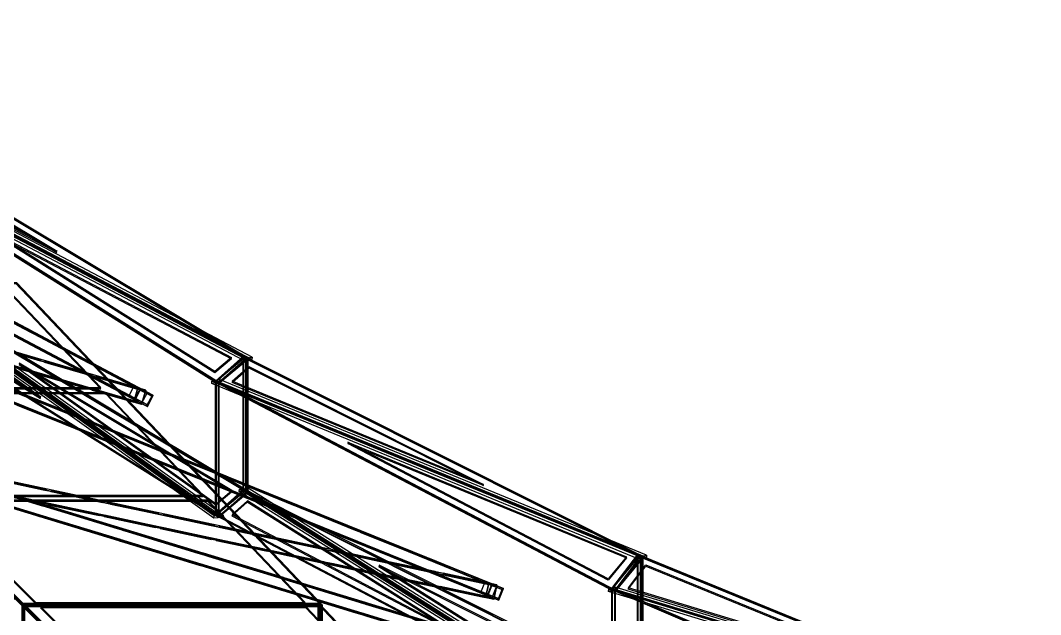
# Model space of a CAD drawing. Header units: millimetres. Extents: x -52000 to 48850, y -48850 to 51750.
# Drawn here: x -31200 to -18882, y 31052 to 38219 of the extents above; entities that cross this region are included whole.
import ezdxf

# ---------------------------------------------------------------- set-up
doc = ezdxf.new("R2010")
doc.units = ezdxf.units.MM
doc.layers.add('D-STR-STRC', color=7, linetype='Continuous', lineweight=25)

msp = doc.modelspace()

# ---------------------------------------------------------------- linework, layer by layer
at = {"layer": 'D-STR-STRC'}
for points in [[(-38163.1, 38205.1), (-38003.3, 38120.7), (-29603.7, 33681), (-29763.4, 33765.5)], [(-38155.6, 38219.3), (-37995.9, 38134.9), (-29596.2, 33695.2), (-29755.9, 33779.6)], [(-38225.7, 38086.7), (-38066, 38002.2), (-29666.3, 33562.6), (-29826, 33647)], [(-38218.2, 38100.8), (-38058.5, 38016.4), (-29658.8, 33576.7), (-29818.5, 33661.1)], [(-28454.5, 34128.9), (-33626.2, 36849.3), (-33269.7, 37010.5)], [(-28452.8, 34144.1), (-33624.6, 36864.5), (-33268, 37025.7)], [(-28454.1, 34128.9), (-28810.7, 33830.2), (-33625.9, 36849.4)], [(-28452.8, 34144.1), (-28809.4, 33845.4), (-33624.6, 36864.5)], [(-30759, 35420), (-33448.3, 36834.6), (-33262.9, 36918.4)], [(-30757.3, 35435.2), (-33446.7, 36849.8), (-33261.2, 36933.6)], [(-28653.2, 34136), (-28852.3, 33969.3), (-31540.3, 35654.7)], [(-28651.9, 34151.2), (-28850.9, 33984.4), (-31539, 35669.8)], [(-35355.4, 35390.5), (-35215, 35333.6), (-25374.3, 31349.8), (-25514.7, 31406.7)], [(-35349.4, 35405.3), (-35209, 35348.5), (-25368.3, 31364.7), (-25508.7, 31421.5)], [(-29690.3, 33742.1), (-29690.3, 33742.1), (-35286.6, 35378.4), (-35286.6, 35378.4)], [(-28809.4, 32225.4), (-33268, 35405.7), (-33624.6, 35244.5)], [(-28807.7, 32240.6), (-33266.3, 35420.9), (-33622.9, 35259.7)], [(-28809.4, 32225.4), (-28452.8, 32524.1), (-33268, 35405.7)], [(-28808.1, 32240.5), (-28451.5, 32539.3), (-33266.7, 35420.9)], [(-35405.7, 35266.3), (-35265.3, 35209.4), (-25424.6, 31225.6), (-25565, 31282.5)], [(-35399.7, 35281.1), (-35259.3, 35224.3), (-25418.6, 31240.5), (-25559, 31297.3)], [(-29731.9, 33600.1), (-29731.9, 33600.1), (-35328.1, 35236.3), (-35328.1, 35236.3)], [(-30955.7, 33658.3), (-33274.2, 35312), (-33459.6, 35228.2)], [(-30954, 33673.5), (-33272.5, 35327.2), (-33457.9, 35243.4)], [(-31242.2, 35055.1), (-35055.1, 35055.1), (-31165.2, 31165.2), (-27552.3, 31165.2)], [(-31242.2, 35040.2), (-35055.1, 35040.2), (-31165.2, 31150.3), (-27552.3, 31150.3)], [(-31403.1, 35024.5), (-34834.6, 35024.5), (-33602.3, 33789.1), (-30228, 33789.1)], [(-31403.1, 35009.6), (-34834.6, 35009.6), (-33602.3, 33774.1), (-30228, 33774.1)], [(-31860.2, 34740.3), (-31760.6, 34687.6), (-31122.8, 34350.5)], [(-31805, 34844.6), (-31705.5, 34792), (-31067.6, 34454.8)], [(-31799.3, 34841.6), (-31161.5, 34504.4), (-31061.9, 34451.8)], [(-31797.6, 34858.7), (-31698, 34806.1), (-31060.1, 34469)], [(-31791.8, 34855.7), (-31154, 34518.6), (-31054.4, 34465.9)], [(-31867.7, 34726.1), (-31768.1, 34673.5), (-31130.2, 34336.3)], [(-31861.9, 34723.1), (-31224.1, 34385.9), (-31124.5, 34333.3)], [(-31854.5, 34737.2), (-31216.6, 34400.1), (-31117, 34347.5)], [(-31160.2, 34370.3), (-31060.6, 34317.7), (-30422.8, 33980.5)], [(-31105.1, 34474.6), (-31005.5, 34422), (-30367.6, 34084.8)], [(-31099.3, 34471.6), (-30461.5, 34134.4), (-30361.9, 34081.8)], [(-31097.6, 34488.8), (-30998, 34436.1), (-30360.2, 34099)], [(-31091.9, 34485.7), (-30454, 34148.6), (-30354.4, 34096)], [(-31000.7, 34125.2), (-31529.4, 34279.8), (-31529.4, 34279.8)], [(-30996.2, 34140.6), (-31524.9, 34295.2), (-31524.9, 34295.2)], [(-30960.4, 34113.5), (-30960.4, 34113.5), (-31489.1, 34268)], [(-30955.9, 34128.8), (-30955.9, 34128.8), (-31484.6, 34283.4)], [(-31167.7, 34356.1), (-31068.1, 34303.5), (-30430.3, 33966.4)], [(-31162, 34353.1), (-30524.1, 34016), (-30424.5, 33963.3)], [(-31154.5, 34367.3), (-30516.6, 34030.1), (-30417.1, 33977.5)], [(-31042.2, 33983.2), (-31570.9, 34137.8), (-31570.9, 34137.8)], [(-31001.9, 33971.4), (-31001.9, 33971.4), (-31530.6, 34126)], [(-23685.8, 31737.1), (-28844.5, 33854.1), (-28506.2, 34152.8)], [(-23684.6, 31752.3), (-28843.3, 33869.3), (-28504.9, 34168)], [(-28505.1, 34167.2), (-28505.1, 32548.8), (-28843.1, 32250.2), (-28843.1, 33868.5)], [(-28483.1, 34161.3), (-28483.1, 32542.9), (-28839.4, 32245.2), (-28839.3, 33863.5)], [(-28453, 34143.2), (-28453, 32524.9), (-28809.2, 32226.3), (-28809.2, 33844.6)], [(-28471.1, 34150.1), (-28471.1, 32531.8), (-28809.1, 32232.4), (-28809.1, 33850.7)], [(-28510.9, 32542.7), (-28510.9, 34162.7), (-28504.9, 34168), (-28504.9, 32548)], [(-28406.1, 34127.4), (-28504, 34115.3), (-28501, 34145.6), (-28403.1, 34157.8)], [(-28459.2, 32518.7), (-28459.2, 34138.7), (-28452.8, 34144.1), (-28452.8, 32524.1)], [(-32019, 34039.8), (-31931.5, 34004.4), (-31181.8, 33700.9)], [(-32013, 34054.6), (-31925.5, 34019.2), (-31175.8, 33715.7)], [(-32008.1, 34035.4), (-31258.4, 33731.9), (-31170.9, 33696.5)], [(-32002.1, 34050.2), (-31252.4, 33746.7), (-31164.9, 33711.3)], [(-31046.7, 33967.8), (-31575.4, 34122.4), (-31575.4, 34122.4)], [(-31006.4, 33956), (-31006.4, 33956), (-31535.1, 34110.6)], [(-28839.4, 32373.7), (-28649.4, 32532.9), (-31215.2, 34068.4)], [(-28838.1, 32388.9), (-28648.1, 32548.1), (-31213.9, 34083.6)], [(-30378.9, 33943.4), (-30907.6, 34098), (-30907.6, 34098)], [(-30374.4, 33958.8), (-30903.1, 34113.4), (-30903.1, 34113.4)], [(-30338.5, 33931.6), (-30338.5, 33931.6), (-30867.2, 34086.2)], [(-30334.1, 33947), (-30334.1, 33947), (-30862.8, 34101.6)], [(-30460.2, 34000.3), (-30360.7, 33947.7), (-29774, 33637.6)], [(-30405.1, 34104.6), (-30305.5, 34052), (-29718.8, 33741.9)], [(-30399.4, 34101.6), (-29812.7, 33791.5), (-29713.1, 33738.9)], [(-30397.6, 34118.8), (-30298.1, 34066.2), (-29711.4, 33756.1)], [(-30391.9, 34115.8), (-29805.2, 33805.7), (-29705.6, 33753)], [(-25609.4, 32607.4), (-28642.6, 33852.2), (-28443.6, 34027.8)], [(-25608.1, 32622.6), (-28641.3, 33867.4), (-28442.4, 34043)], [(-30424.9, 33786), (-30953.6, 33940.6), (-30953.6, 33940.6)], [(-30420.4, 33801.4), (-30949.1, 33956), (-30949.1, 33956)], [(-30384.6, 33774.2), (-30384.6, 33774.2), (-30913.3, 33928.8)], [(-30380.1, 33789.6), (-30380.1, 33789.6), (-30908.8, 33944.2)], [(-30467.7, 33986.2), (-30368.2, 33933.5), (-29781.5, 33623.4)], [(-30462, 33983.1), (-29875.3, 33673), (-29775.7, 33620.4)], [(-30454.5, 33997.3), (-29867.8, 33687.2), (-29768.3, 33634.6)], [(-29826.6, 33782), (-30285.8, 33916.2), (-30285.8, 33916.2)], [(-29822.1, 33797.3), (-30281.3, 33931.6), (-30281.3, 33931.6)], [(-29786.3, 33770.2), (-29786.3, 33770.2), (-30245.4, 33904.4)], [(-29781.8, 33785.5), (-29781.8, 33785.5), (-30241, 33919.8)], [(-28800.5, 33855.6), (-28889.6, 33837.5), (-28887.2, 33867.9), (-28798.2, 33886)], [(-29872.7, 33624.6), (-30331.8, 33758.8), (-30331.8, 33758.8)], [(-29868.2, 33639.9), (-30327.3, 33774.2), (-30327.3, 33774.2)], [(-29827.9, 33628.1), (-29827.9, 33628.1), (-30287, 33762.4)], [(-29826.5, 33816.9), (-29896.6, 33684.3), (-29736.9, 33599.9), (-29666.8, 33732.5)], [(-29832.3, 33612.8), (-29781.8, 33785.5), (-29781.8, 33785.5), (-29832.3, 33612.8)], [(-29755.9, 33779.6), (-29826, 33647), (-29815.4, 33641.4), (-29745.3, 33774)], [(-29755.9, 33779.6), (-29826, 33647), (-29666.3, 33562.6), (-29596.2, 33695.2)], [(-29736.4, 33584.7), (-29685.9, 33757.5), (-29685.9, 33757.5), (-29736.4, 33584.7)], [(-23685.7, 31737.1), (-24024, 31326.9), (-28844.4, 33854.1)], [(-28837.3, 33874.6), (-28837.3, 32254.6), (-28843.3, 32249.3), (-28843.3, 33869.3)], [(-23684.6, 31752.3), (-24022.9, 31342.1), (-28843.3, 33869.3)], [(-28803, 33850.8), (-28803, 32230.8), (-28809.4, 32225.4), (-28809.4, 33845.4)], [(-30169.8, 33727.9), (-33541.3, 33727.9), (-32309, 32492.4), (-28994.7, 32492.4)], [(-30169.8, 33712.9), (-33541.3, 33712.9), (-32309, 32477.5), (-28994.7, 32477.5)], [(-31199, 33707.8), (-31111.4, 33672.4), (-30361.8, 33368.9)], [(-31193, 33722.7), (-31105.4, 33687.2), (-30355.8, 33383.7)], [(-31188, 33703.4), (-30438.4, 33399.9), (-30350.8, 33364.5)], [(-31182, 33718.2), (-30432.4, 33414.7), (-30344.8, 33379.3)], [(-29832.3, 33612.8), (-29832.3, 33612.8), (-30291.5, 33747)], [(-29606.9, 33700.8), (-29676.9, 33568.2), (-29666.3, 33562.6), (-29596.2, 33695.2)], [(-31249.3, 33583.6), (-31161.7, 33548.2), (-30412.1, 33244.7)], [(-31243.3, 33598.5), (-31155.7, 33563), (-30406.1, 33259.5)], [(-31238.3, 33579.2), (-30488.6, 33275.7), (-30401.1, 33240.3)], [(-31232.3, 33594), (-30482.6, 33290.5), (-30395.1, 33255.1)], [(-30372.9, 33390.7), (-30285.4, 33355.2), (-29535.7, 33051.8)], [(-30362, 33386.2), (-29612.3, 33082.8), (-29524.8, 33047.3)], [(-30423.2, 33266.5), (-30335.7, 33231), (-29586, 32927.6)], [(-30412.2, 33262), (-29662.6, 32958.6), (-29575.1, 32923.1)], [(-30378.9, 33375.8), (-30291.4, 33340.4), (-29541.7, 33036.9)], [(-30368, 33371.4), (-29618.3, 33067.9), (-29530.8, 33032.5)], [(-30429.2, 33251.6), (-30341.7, 33216.2), (-29592, 32912.7)], [(-30418.2, 33247.2), (-29668.6, 32943.7), (-29581.1, 32908.3)], [(-29558.9, 33043.9), (-29471.3, 33008.4), (-28721.7, 32705)], [(-29552.9, 33058.7), (-29465.3, 33023.3), (-28715.7, 32719.8)], [(-29547.9, 33039.4), (-28798.2, 32735.9), (-28710.7, 32700.5)], [(-29541.9, 33054.3), (-28792.2, 32750.8), (-28704.7, 32715.3)], [(-23882.4, 31734.9), (-24103.1, 31467.4), (-27246.9, 33115.7)], [(-23881.3, 31750.1), (-24101.9, 31482.6), (-27245.8, 33130.8)], [(-32940.6, 32974.7), (-32827.1, 32940.2), (-21148.3, 29390.2), (-21261.8, 29424.8)], [(-32935.9, 32990), (-32822.4, 32955.5), (-21143.7, 29405.6), (-21257.2, 29440.1)], [(-25451.3, 31396), (-25451.3, 31396), (-32885.6, 32973.4), (-32885.6, 32973.4)], [(-29609.1, 32919.7), (-29521.6, 32884.2), (-28772, 32580.7)], [(-29603.1, 32934.5), (-29515.6, 32899.1), (-28766, 32595.6)], [(-29598.2, 32915.2), (-28848.5, 32611.7), (-28761, 32576.3)], [(-29592.2, 32930.1), (-28842.5, 32626.6), (-28755, 32591.1)], [(-32979.5, 32846.5), (-32866, 32812), (-21187.3, 29262), (-21300.8, 29296.5)], [(-32974.9, 32861.8), (-32861.4, 32827.3), (-21182.6, 29277.3), (-21296.1, 29311.9)], [(-25482, 31251.2), (-25482, 31251.2), (-32916.3, 32828.6), (-32916.3, 32828.6)], [(-31915.6, 32663.1), (-31844.8, 32641.6), (-30948.9, 32369.3)], [(-31910.9, 32678.4), (-31840.1, 32656.9), (-30944.2, 32384.6)], [(-31899, 32658.1), (-31003.1, 32385.8), (-30932.4, 32364.3)], [(-31894.4, 32673.4), (-30998.5, 32401.1), (-30927.7, 32379.6)], [(-30926.1, 32557.6), (-31507, 32680.9), (-31507, 32680.9)], [(-30922.7, 32573.2), (-31503.7, 32696.5), (-31503.7, 32696.5)], [(-30885, 32548.9), (-30885, 32548.9), (-31465.9, 32672.1)], [(-30881.7, 32564.5), (-30881.7, 32564.5), (-31462.6, 32687.8)], [(-28738.8, 32711.9), (-28651.3, 32676.4), (-27901.6, 32373)], [(-28732.8, 32726.7), (-28645.3, 32691.3), (-27895.6, 32387.8)], [(-28727.8, 32707.4), (-27978.2, 32404), (-27890.7, 32368.5)], [(-28721.8, 32722.3), (-27972.2, 32418.8), (-27884.7, 32383.4)], [(-31954.5, 32534.9), (-31883.8, 32513.4), (-30987.9, 32241.1)], [(-31949.9, 32550.2), (-31879.1, 32528.7), (-30983.2, 32256.4)], [(-31938, 32529.9), (-31042.1, 32257.6), (-30971.4, 32236.1)], [(-31933.4, 32545.2), (-31037.5, 32272.9), (-30966.7, 32251.4)], [(-30956.8, 32412.8), (-31537.7, 32536.1), (-31537.7, 32536.1)], [(-30915.7, 32404.1), (-30915.7, 32404.1), (-31496.7, 32527.4)], [(-30250.2, 32414.2), (-30831.2, 32537.5), (-30831.2, 32537.5)], [(-30246.9, 32429.8), (-30827.9, 32553.1), (-30827.9, 32553.1)], [(-30209.1, 32405.5), (-30209.1, 32405.5), (-30790.1, 32528.7)], [(-30205.8, 32421.1), (-30205.8, 32421.1), (-30786.8, 32544.4)], [(-24022.9, 29722.1), (-28504.9, 32548), (-28843.3, 32249.3)], [(-24021.6, 29737.3), (-28503.6, 32563.2), (-28842, 32264.5)], [(-28789.1, 32587.7), (-28701.6, 32552.2), (-27951.9, 32248.8)], [(-28783.1, 32602.5), (-28695.5, 32567.1), (-27945.9, 32263.6)], [(-28778.1, 32583.2), (-28028.5, 32279.8), (-27940.9, 32244.3)], [(-28772.1, 32598.1), (-28022.5, 32294.6), (-27934.9, 32259.2)], [(-28555.6, 32565.8), (-28450.6, 32575.8), (-28453, 32545.4), (-28558, 32535.4)], [(-24022.9, 29722.1), (-23684.6, 30132.3), (-28504.9, 32548)], [(-24021.8, 29737.3), (-23683.5, 30147.5), (-28503.8, 32563.2)], [(-28936.5, 32431.2), (-32248, 32431.2), (-31015.7, 31195.8), (-27761.4, 31195.8)], [(-28936.5, 32416.3), (-32248, 32416.3), (-31015.7, 31180.9), (-27761.4, 31180.9)], [(-30960.1, 32397.2), (-31541.1, 32520.4), (-31541.1, 32520.4)], [(-30919, 32388.4), (-30919, 32388.4), (-31500, 32511.7)], [(-29571, 32286.4), (-30152, 32409.7), (-30152, 32409.7)], [(-29530, 32277.7), (-29530, 32277.7), (-30110.9, 32401)], [(-26000.3, 30855.7), (-28460.4, 32406.8), (-28646.1, 32242.8)], [(-25999.1, 30870.9), (-28459.1, 32422), (-28644.8, 32258.1)], [(-30942.3, 32367.3), (-30871.6, 32345.8), (-29975.7, 32073.5)], [(-30937.7, 32382.6), (-30866.9, 32361.1), (-29971, 32088.8)], [(-30925.8, 32362.3), (-30029.9, 32089.9), (-29959.2, 32068.4)], [(-30921.2, 32377.6), (-30025.3, 32105.2), (-29954.5, 32083.7)], [(-30284.3, 32253.8), (-30865.2, 32377), (-30865.2, 32377)], [(-30280.9, 32269.4), (-30861.9, 32392.7), (-30861.9, 32392.7)], [(-30243.2, 32245), (-30243.2, 32245), (-30824.1, 32368.3)], [(-30239.8, 32260.7), (-30239.8, 32260.7), (-30820.8, 32384)], [(-29574.4, 32270.8), (-30155.3, 32394.1), (-30155.3, 32394.1)], [(-29533.3, 32262.1), (-29533.3, 32262.1), (-30114.2, 32385.3)], [(-27918.7, 32379.9), (-27831.2, 32344.5), (-27081.6, 32041)], [(-27912.7, 32394.7), (-27825.2, 32359.3), (-27075.6, 32055.8)], [(-27907.8, 32375.5), (-27158.1, 32072), (-27070.6, 32036.6)], [(-27901.8, 32390.3), (-27152.1, 32086.8), (-27064.6, 32051.4)], [(-30981.3, 32239.1), (-30910.5, 32217.6), (-30014.6, 31945.2)], [(-30976.6, 32254.4), (-30905.9, 32232.9), (-30010, 31960.6)], [(-30964.8, 32234.1), (-30068.9, 31961.7), (-29998.1, 31940.2)], [(-30960.1, 32249.4), (-30064.2, 31977), (-29993.5, 31955.5)], [(-29608.4, 32110.4), (-30189.4, 32233.6), (-30189.4, 32233.6)], [(-29605.1, 32126), (-30186, 32249.3), (-30186, 32249.3)], [(-29567.3, 32101.6), (-29567.3, 32101.6), (-30148.3, 32224.9)], [(-29564, 32117.3), (-29564, 32117.3), (-30145, 32240.6)], [(-28898.5, 32127.4), (-29479.5, 32250.7), (-29479.5, 32250.7)], [(-28895.2, 32143), (-29476.2, 32266.3), (-29476.2, 32266.3)], [(-28857.4, 32118.7), (-28857.4, 32118.7), (-29438.4, 32241.9)], [(-28854.1, 32134.3), (-28854.1, 32134.3), (-29435.1, 32257.6)], [(-28860.8, 32244.9), (-28753.5, 32251.4), (-28756.5, 32221), (-28863.8, 32214.6)], [(-27969, 32255.7), (-27881.5, 32220.3), (-27131.8, 31916.8)], [(-27963, 32270.5), (-27875.5, 32235.1), (-27125.8, 31931.6)], [(-27958.1, 32251.3), (-27208.4, 31947.8), (-27120.9, 31912.3)], [(-27952.1, 32266.1), (-27202.4, 31962.6), (-27114.9, 31927.2)], [(-29969.1, 32071.5), (-29898.3, 32049.9), (-29002.4, 31777.6)], [(-29964.4, 32086.8), (-29893.7, 32065.3), (-28997.8, 31792.9)], [(-29952.6, 32066.4), (-29056.7, 31794.1), (-28985.9, 31772.6)], [(-29947.9, 32081.7), (-29052, 31809.4), (-28981.3, 31787.9)], [(-28932.6, 31967), (-29513.5, 32090.2), (-29513.5, 32090.2)], [(-28929.2, 31982.6), (-29510.2, 32105.9), (-29510.2, 32105.9)], [(-28891.5, 31958.2), (-28891.5, 31958.2), (-29472.4, 32081.5)], [(-28888.2, 31973.9), (-28888.2, 31973.9), (-29469.1, 32097.2)], [(-28222.7, 31984), (-28803.6, 32107.3), (-28803.6, 32107.3)], [(-28219.4, 31999.6), (-28800.3, 32122.9), (-28800.3, 32122.9)], [(-28181.6, 31975.3), (-28181.6, 31975.3), (-28762.6, 32098.5)], [(-28178.3, 31990.9), (-28178.3, 31990.9), (-28759.2, 32114.2)], [(-27098.7, 32047.9), (-27011.2, 32012.5), (-26261.5, 31709)], [(-27092.7, 32062.7), (-27005.1, 32027.3), (-26255.5, 31723.8)], [(-27087.7, 32043.5), (-26338.1, 31740), (-26250.5, 31704.6)], [(-27081.7, 32058.3), (-26332.1, 31754.8), (-26244.5, 31719.4)], [(-30008.1, 31943.2), (-29937.3, 31921.7), (-29041.4, 31649.4)], [(-30003.4, 31958.6), (-29932.7, 31937), (-29036.8, 31664.7)], [(-29991.6, 31938.2), (-29095.7, 31665.9), (-29024.9, 31644.4)], [(-29986.9, 31953.5), (-29091, 31681.2), (-29020.2, 31659.7)], [(-28256.7, 31823.6), (-28837.7, 31946.8), (-28837.7, 31946.8)], [(-28253.4, 31839.2), (-28834.4, 31962.5), (-28834.4, 31962.5)], [(-28215.6, 31814.8), (-28215.6, 31814.8), (-28796.6, 31938.1)], [(-28212.3, 31830.5), (-28212.3, 31830.5), (-28793.3, 31953.8)], [(-27546.8, 31840.6), (-28127.8, 31963.9), (-28127.8, 31963.9)], [(-27543.5, 31856.2), (-28124.5, 31979.5), (-28124.5, 31979.5)], [(-27505.7, 31831.9), (-27505.7, 31831.9), (-28086.7, 31955.1)], [(-27502.4, 31847.5), (-27502.4, 31847.5), (-28083.4, 31970.8)], [(-27149, 31923.7), (-27061.4, 31888.3), (-26311.8, 31584.8)], [(-27143, 31938.5), (-27055.4, 31903.1), (-26305.8, 31599.6)], [(-27138, 31919.3), (-26388.4, 31615.8), (-26300.8, 31580.4)], [(-27132, 31934.1), (-26382.4, 31630.6), (-26294.8, 31595.2)], [(-28991.2, 31790.9), (-28920.5, 31769.4), (-28024.6, 31497.1)], [(-28974.7, 31785.9), (-28078.8, 31513.6), (-28008, 31492.1)], [(-27580.9, 31680.2), (-28161.8, 31803.4), (-28161.8, 31803.4)], [(-27577.6, 31695.8), (-28158.5, 31819.1), (-28158.5, 31819.1)], [(-27539.8, 31671.4), (-27539.8, 31671.4), (-28120.7, 31794.7)], [(-27536.5, 31687.1), (-27536.5, 31687.1), (-28117.4, 31810.4)], [(-26871, 31697.2), (-27451.9, 31820.5), (-27451.9, 31820.5)], [(-26867.7, 31712.8), (-27448.6, 31836.1), (-27448.6, 31836.1)], [(-26829.9, 31688.5), (-26829.9, 31688.5), (-27410.9, 31811.7)], [(-26826.6, 31704.1), (-26826.6, 31704.1), (-27407.5, 31827.4)], [(-29030.2, 31662.7), (-28959.4, 31641.2), (-28063.5, 31368.9)], [(-28995.9, 31775.6), (-28925.1, 31754.1), (-28029.2, 31481.8)], [(-28979.4, 31770.6), (-28083.5, 31498.3), (-28012.7, 31476.8)], [(-26905, 31536.8), (-27486, 31660), (-27486, 31660)], [(-26901.7, 31552.4), (-27482.7, 31675.7), (-27482.7, 31675.7)], [(-26860.6, 31543.7), (-26860.6, 31543.7), (-27441.6, 31667)], [(-26195.1, 31553.8), (-26776.1, 31677.1), (-26776.1, 31677.1)], [(-26191.8, 31569.4), (-26772.8, 31692.7), (-26772.8, 31692.7)], [(-26154.1, 31545.1), (-26154.1, 31545.1), (-26735, 31668.3)], [(-26150.7, 31560.7), (-26150.7, 31560.7), (-26731.7, 31684)], [(-26278.6, 31715.9), (-26191.1, 31680.5), (-25499.4, 31400.5)], [(-26272.6, 31730.8), (-26185.1, 31695.3), (-25493.4, 31415.3)], [(-26267.7, 31711.5), (-25576, 31431.5), (-25488.5, 31396.1)], [(-26261.7, 31726.3), (-25570, 31446.3), (-25482.5, 31410.9)], [(-18920.8, 29787.6), (-24059.6, 31349.3), (-23747.2, 31759.4)], [(-18919.7, 29802.8), (-24058.6, 31364.5), (-23746.2, 31774.7)], [(-23746.3, 31773.8), (-23746.4, 30155.3), (-24058.5, 29745.3), (-24058.4, 31363.9)], [(-23718.7, 31768.5), (-23718.8, 30150), (-24056.8, 29740.8), (-24056.7, 31359.3)], [(-23684.7, 31751.4), (-23684.8, 30132.9), (-24022.8, 29722.9), (-24022.7, 31341.5)], [(-23707.7, 31758.1), (-23707.8, 30139.5), (-24019.9, 29728.8), (-24019.8, 31347.3)], [(-23750.5, 30149.1), (-23750.5, 31769.1), (-23746.2, 31774.7), (-23746.2, 30154.7)], [(-23641.8, 31738.5), (-23730.9, 31720.4), (-23728.5, 31750.8), (-23639.5, 31768.9)], [(-23689.2, 30126.6), (-23689.2, 31746.6), (-23684.6, 31752.3), (-23684.6, 30132.3)], [(-29034.8, 31647.4), (-28964.1, 31625.9), (-28068.2, 31353.6)], [(-29018.3, 31642.4), (-28122.4, 31370.1), (-28051.7, 31348.6)], [(-29013.7, 31657.7), (-28117.8, 31385.4), (-28047, 31363.9)], [(-26863.9, 31528), (-26863.9, 31528), (-27444.9, 31651.3)], [(-24088.3, 29878.9), (-23878.2, 30133.5), (-26870.3, 31633)], [(-24087.2, 29894.1), (-23877.1, 30148.7), (-26869.2, 31648.2)], [(-26328.9, 31591.7), (-26241.4, 31556.3), (-25549.7, 31276.3)], [(-26322.9, 31606.6), (-26235.4, 31571.1), (-25543.7, 31291.1)], [(-26318, 31587.3), (-25626.3, 31307.3), (-25538.8, 31271.9)], [(-26311.9, 31602.1), (-25620.3, 31322.1), (-25532.8, 31286.7)], [(-25586.9, 31441.1), (-26096.9, 31549.3), (-26096.9, 31549.3)], [(-25545.8, 31432.4), (-25545.8, 31432.4), (-26055.8, 31540.6)], [(-20367.7, 30296.5), (-23860.5, 31357.9), (-23648.2, 31636.7)], [(-20366.6, 30311.7), (-23859.5, 31373.2), (-23647.2, 31651.9)], [(-28022.6, 31479.8), (-27951.9, 31458.3), (-27056, 31186)], [(-28018, 31495.1), (-27947.2, 31473.6), (-27051.3, 31201.3)], [(-28006.1, 31474.8), (-27110.2, 31202.5), (-27039.5, 31181)], [(-28001.5, 31490.1), (-27105.6, 31217.8), (-27034.8, 31196.3)], [(-26229.2, 31393.4), (-26810.1, 31516.6), (-26810.1, 31516.6)], [(-26225.9, 31409), (-26806.8, 31532.3), (-26806.8, 31532.3)], [(-26188.1, 31384.7), (-26188.1, 31384.7), (-26769.1, 31507.9)], [(-26184.8, 31400.3), (-26184.8, 31400.3), (-26765.7, 31523.6)], [(-25590.2, 31425.4), (-26100.3, 31533.7), (-26100.3, 31533.7)], [(-25549.1, 31416.7), (-25549.1, 31416.7), (-26059.2, 31524.9)], [(-25588.7, 31453.9), (-25645, 31314.9), (-25504.6, 31258), (-25448.3, 31397.1)], [(-25583.2, 31256.3), (-25545.8, 31432.4), (-25545.8, 31432.4), (-25583.2, 31256.3)], [(-25508.7, 31421.5), (-25565, 31282.5), (-25555.7, 31278.7), (-25499.4, 31417.7)], [(-25508.7, 31421.5), (-25565, 31282.5), (-25424.6, 31225.6), (-25368.3, 31364.7)], [(-28061.6, 31351.6), (-27990.9, 31330.1), (-27095, 31057.8)], [(-28057, 31366.9), (-27986.2, 31345.4), (-27090.3, 31073.1)], [(-28045.1, 31346.6), (-27149.2, 31074.3), (-27078.4, 31052.7)], [(-28040.4, 31361.9), (-27144.5, 31089.6), (-27073.8, 31068.1)], [(-25624.3, 31265), (-26134.3, 31373.2), (-26134.3, 31373.2)], [(-25620.9, 31280.7), (-26131, 31388.9), (-26131, 31388.9)], [(-25583.2, 31256.3), (-25583.2, 31256.3), (-26093.2, 31364.5)], [(-25579.8, 31272), (-25579.8, 31272), (-26089.9, 31380.2)], [(-25485.3, 31235.5), (-25448, 31411.6), (-25448, 31411.6), (-25485.3, 31235.5)], [(-25377.7, 31368.5), (-25434, 31229.4), (-25424.6, 31225.6), (-25368.3, 31364.7)], [(-24022.4, 31353.7), (-24097.7, 31329.7), (-24095.7, 31360.2), (-24020.5, 31384.1)], [(-18920.6, 29787.6), (-19233, 29277.9), (-24059.5, 31349.3)], [(-24054.3, 31370.1), (-24054.3, 29750.1), (-24058.6, 29744.5), (-24058.6, 31364.5)], [(-18919.7, 29802.8), (-19232.1, 29293.1), (-24058.6, 31364.5)], [(-24018.2, 31347.8), (-24018.2, 29727.8), (-24022.9, 29722.1), (-24022.9, 31342.1)], [(-35055.1, 31257.2), (-31242.2, 31257.2), (-27552.3, 27567.3), (-31165.2, 27567.3)], [(-35055.1, 31242.2), (-31242.2, 31242.2), (-27552.3, 27552.3), (-31165.2, 27552.3)], [(-31184.9, 31184.9), (-31184.9, 27572.4), (-27572.4, 27572.4), (-27572.4, 31184.9)], [(-31179.5, 31179.5), (-31179.5, 27590.5), (-31159.5, 27590.5), (-31159.5, 31179.5)], [(-27590.5, 31179.5), (-31179.5, 31179.5), (-26661.6, 26661.6), (-23312.5, 26661.6)], [(-31178.8, 31178.8), (-31178.8, 27591.2), (-27591.2, 27591.2), (-27591.2, 31178.8)], [(-27590.5, 27590.5), (-27590.5, 31179.5), (-27610.5, 31179.5), (-27610.5, 27590.5)], [(-27049.4, 31184), (-26978.7, 31162.5), (-26082.8, 30890.1)], [(-27044.8, 31199.3), (-26974, 31177.8), (-26078.1, 30905.5)], [(-27032.9, 31179), (-26137, 30906.6), (-26066.2, 30885.1)], [(-27028.2, 31194.3), (-26132.3, 30921.9), (-26061.6, 30900.4)], [(-27590.5, 31164.6), (-31179.5, 31164.6), (-26661.6, 26646.6), (-23312.5, 26646.6)], [(-31165.2, 31165.2), (-31165.2, 27552.3), (-31145.2, 27552.3), (-31145.2, 31165.2)], [(-31164.5, 31164.5), (-31164.5, 27553), (-27553, 27553), (-27553, 31164.5)], [(-31158.9, 31158.9), (-31158.9, 27572.3), (-27572.3, 27572.3), (-27572.3, 31158.9)], [(-27755, 31149.7), (-30956.9, 31149.7), (-29890.2, 30079.9), (-26739, 30079.9)], [(-27755, 31134.7), (-30956.9, 31134.7), (-29890.2, 30064.9), (-26739, 30064.9)], [(-27552.3, 27552.3), (-27552.3, 31165.2), (-27572.3, 31165.2), (-27572.3, 27552.3)], [(-27088.4, 31055.8), (-27017.6, 31034.3), (-26121.7, 30761.9)], [(-27083.7, 31071.1), (-27013, 31049.6), (-26117.1, 30777.2)], [(-27067.2, 31066.1), (-26171.3, 30793.7), (-26100.6, 30772.2)]]:
    msp.add_lwpolyline(points, close=True, dxfattribs=at)
for points in [[(-38155.6, 38219.3), (-29755.9, 33779.6)], [(-38144.9, 38213.7), (-29745.3, 33774)], [(-38225.7, 38086.7), (-29826, 33647)], [(-38215, 38081), (-29815.4, 33641.4)], [(-38006.5, 38140.5), (-29606.9, 33700.8)], [(-37995.9, 38134.9), (-29596.2, 33695.2)], [(-38076.6, 38007.9), (-29676.9, 33568.2)], [(-38066, 38002.2), (-29666.3, 33562.6)], [(-28459.2, 34138.7), (-33277.5, 37021.5)], [(-28452.8, 34144.1), (-33268, 37025.7)], [(-28504, 34115.3), (-33675.8, 36835.7)], [(-28501, 34145.6), (-33672.8, 36866)], [(-28809.4, 33845.4), (-33624.6, 36864.5)], [(-28803, 33850.8), (-33615.1, 36868.8)], [(-28406.1, 34127.4), (-33577.9, 36847.8)], [(-28403.1, 34157.8), (-33574.9, 36878.2)], [(-35349.4, 35405.3), (-25508.7, 31421.5)], [(-35340.1, 35401.5), (-25499.4, 31417.7)], [(-29685.9, 33757.5), (-35282.1, 35393.7)], [(-28863.8, 32214.6), (-33322.4, 35394.9)], [(-28860.8, 32244.9), (-33319.4, 35425.3)], [(-28459.2, 32518.7), (-33277.5, 35401.5)], [(-28452.8, 32524.1), (-33268, 35405.7)], [(-28756.5, 32221), (-33215.1, 35401.4)], [(-28753.5, 32251.4), (-33212.1, 35431.7)], [(-35405.7, 35266.3), (-25565, 31282.5)], [(-35396.4, 35262.5), (-25555.7, 31278.7)], [(-35218.4, 35352.2), (-25377.7, 31368.5)], [(-35209, 35348.5), (-25368.3, 31364.7)], [(-28809.4, 32225.4), (-33624.6, 35244.5)], [(-28803, 32230.8), (-33615.1, 35248.8)], [(-29736.4, 33584.7), (-35332.6, 35221)], [(-35274.7, 35213.2), (-25434, 31229.4)], [(-35265.3, 35209.4), (-25424.6, 31225.6)], [(-35055.1, 35055.1), (-31165.2, 31165.2)], [(-35035.1, 35055.1), (-31145.2, 31165.2)], [(-31262.2, 35055.1), (-27572.3, 31165.2)], [(-31242.2, 35055.1), (-27552.3, 31165.2)], [(-23689.2, 31746.6), (-28510.9, 34162.7)], [(-28471.1, 34150.1), (-28505.1, 34167.2)], [(-23684.6, 31752.3), (-28504.9, 34168)], [(-28453, 34143.2), (-28483.1, 34161.3)], [(-23639.5, 31768.9), (-28798.2, 33886)], [(-29826.5, 33816.9), (-29755.9, 33779.6)], [(-29685.9, 33757.5), (-29781.8, 33785.5)], [(-23730.9, 31720.4), (-28889.6, 33837.5)], [(-23728.5, 31750.8), (-28887.2, 33867.9)], [(-24022.9, 31342.1), (-28843.3, 33869.3)], [(-28809.1, 33850.7), (-28843.1, 33868.5)], [(-28809.2, 33844.6), (-28839.3, 33863.5)], [(-24018.2, 31347.8), (-28837.3, 33874.6)], [(-23641.8, 31738.5), (-28800.5, 33855.6)], [(-29896.6, 33684.3), (-29826, 33647)], [(-29666.8, 33732.5), (-29596.2, 33695.2)], [(-29736.4, 33584.7), (-29832.3, 33612.8)], [(-29736.9, 33599.9), (-29666.3, 33562.6)], [(-32935.9, 32990), (-21257.2, 29440.1)], [(-32928.3, 32987.7), (-21249.6, 29437.8)], [(-25448, 31411.6), (-32882.3, 32989)], [(-32830, 32957.8), (-21151.2, 29407.9)], [(-32822.4, 32955.5), (-21143.7, 29405.6)], [(-32979.5, 32846.5), (-21300.8, 29296.5)], [(-32972, 32844.2), (-21293.2, 29294.2)], [(-25485.3, 31235.5), (-32919.7, 32812.9)], [(-32873.6, 32814.3), (-21194.8, 29264.3)], [(-32866, 32812), (-21187.3, 29262)], [(-24076.1, 29709.5), (-28558, 32535.4)], [(-24073.7, 29739.9), (-28555.6, 32565.8)], [(-23689.2, 30126.6), (-28510.9, 32542.7)], [(-28471.1, 32531.8), (-28505.1, 32548.8)], [(-23684.6, 30132.3), (-28504.9, 32548)], [(-28453, 32524.9), (-28483.1, 32542.9)], [(-23971, 29719.5), (-28453, 32545.4)], [(-23968.6, 29749.9), (-28450.6, 32575.8)], [(-24022.9, 29722.1), (-28843.3, 32249.3)], [(-28809.1, 32232.4), (-28843.1, 32250.2)], [(-28809.2, 32226.3), (-28839.4, 32245.2)], [(-24018.2, 29727.8), (-28837.3, 32254.6)], [(-18923.3, 29797), (-23750.5, 31769.1)], [(-23707.7, 31758.1), (-23746.3, 31773.8)], [(-18919.7, 29802.8), (-23746.2, 31774.7)], [(-23684.7, 31751.4), (-23718.7, 31768.5)], [(-25588.7, 31453.9), (-25508.7, 31421.5)], [(-25448, 31411.6), (-25545.8, 31432.4)], [(-25645, 31314.9), (-25565, 31282.5)], [(-25448.3, 31397.1), (-25368.3, 31364.7)], [(-18958.8, 29768), (-24097.7, 31329.7)], [(-18956.9, 29798.5), (-24095.7, 31360.2)], [(-19232.1, 29293.1), (-24058.6, 31364.5)], [(-24019.8, 31347.3), (-24058.4, 31363.9)], [(-24022.7, 31341.5), (-24056.7, 31359.3)], [(-19228.5, 29299), (-24054.3, 31370.1)], [(-18883.5, 29792), (-24022.4, 31353.7)], [(-18881.6, 29822.4), (-24020.5, 31384.1)], [(-31262.2, 31242.2), (-27572.3, 27552.3)], [(-31242.2, 31242.2), (-27552.3, 27552.3)], [(-31184.9, 31184.9), (-31164.5, 31164.5)], [(-31179.5, 31179.5), (-26661.6, 26661.6)], [(-31178.8, 31178.8), (-31158.9, 31158.9)], [(-31159.5, 31179.5), (-26641.6, 26661.6)], [(-27610.5, 31179.5), (-23332.5, 26661.6)], [(-27591.2, 31178.8), (-27572.3, 31158.9)], [(-27590.5, 31179.5), (-23312.5, 26661.6)], [(-27572.4, 31184.9), (-27553, 31164.5)], [(-25485.3, 31235.5), (-25583.2, 31256.3)], [(-25504.6, 31258), (-25424.6, 31225.6)]]:
    msp.add_lwpolyline(points, dxfattribs=at)

doc.saveas('drawing.dxf')
